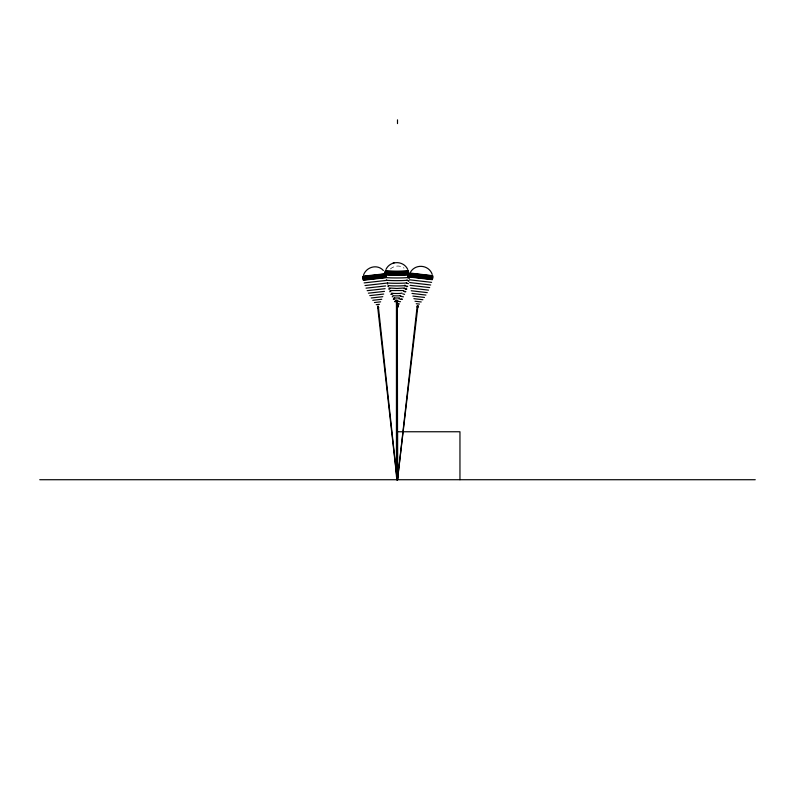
<?xml version="1.0" encoding="UTF-8"?>
<svg xmlns="http://www.w3.org/2000/svg" width="795" height="795" viewBox="0 0 795 795"><rect width="100%" height="100%" fill="white"/><g stroke="black" fill="none" stroke-linecap="round" stroke-linejoin="round"><path stroke-width="0.6" stroke-dasharray="3.98 2.98" d="M390.385 268.968C394.181 265.56 399.955 264.874 404.069 268.154"/><path stroke-width="1.19" d="M397.907 306.075L397.828 306.562M396.854 302.965C397.182 302.259 396.228 302.984 396.854 302.965L396.834 476.593M396.953 306.403L397.182 479.922L378.36 306.691L377.794 307.148L378.41 306.691L377.873 306.751M417.464 306.512L417.941 306.174L417.246 306.522L417.902 306.174L397.56 479.186M417.156 306.343L397.56 479.186M363.544 274.951C366.445 266.832 377.387 263.781 383.369 270.499M397.818 306.979L398.474 306.87M385.972 269.425C390.216 260.382 403.482 260.392 407.736 269.425M377.953 307.735L378.798 307.377L377.774 307.745M410.608 271.91C415.865 263.413 429.032 264.944 432.212 274.404M404.585 294.349L402.757 293.872M403.443 296.843L400.71 296.386M394.211 262.777L392.939 263.244M388.129 285.326C388.169 286.289 409.713 285.981 404.675 285.216M389.043 287.959L396.854 288.466L404.655 287.959M390.077 290.533L403.622 290.533M417.981 307.009L417.137 307.089L418.011 306.999M392.76 296.545L392.183 296.863M400.531 301.712L397.003 301.394M391.806 292.997C390.653 293.673 403.055 293.673 401.902 292.997M392.929 295.492C391.538 296.098 403.88 295.929 400.054 295.452M363.067 276.213L385.525 273.699M363.027 276.551L385.625 274.017M363.007 276.889L385.714 274.335M362.997 277.226L385.804 274.663M362.997 277.564L385.873 274.991M363.007 277.902L385.943 275.328M363.027 278.23L386.002 275.656M363.057 278.568L386.042 275.994M363.096 278.906L386.082 276.322M363.146 279.234L386.102 276.66M363.206 279.572L386.122 276.998M363.275 279.9L386.122 277.336M363.355 280.228L386.122 277.674M364.13 282.901L386.35 280.406M365.024 285.544L386.062 283.179M366.038 288.138L385.654 285.942M367.161 290.682L385.118 288.674M368.403 293.176L384.462 291.377M369.755 295.621L383.687 294.051M371.205 297.986L382.793 296.694M372.776 300.301L381.779 299.288M374.435 302.527L380.646 301.832M376.204 304.684L379.414 304.326M377.585 306.214L378.4 306.125M397.073 479.892L397.579 479.912L397.351 306.403M392.839 293.892L390.802 294.239L391.746 294.488M394.608 298.99L393.286 299.208L393.893 299.367M401.028 299.427L402.349 299.198L398.981 298.9M394.638 297.896L393.833 298.055L399.557 297.936M396.248 301.414L394.688 301.613L395.612 301.762M398.633 304.038C401.316 303.769 394.419 303.76 397.013 304.038M396.437 300.272L395.294 300.371L397.997 300.291M39.75 479.723L755.25 479.723M409.852 273.033L432.689 275.676M409.743 273.351L432.719 276.014M409.644 273.679L432.738 276.352M409.564 274.007L432.748 276.69M409.485 274.335L432.748 277.028M409.415 274.663L432.738 277.356M409.355 274.991L432.719 277.694M409.316 275.328L432.689 278.031M409.276 275.666L432.649 278.369M409.256 276.004L432.599 278.697M432.54 279.035L409.236 276.332A11.766 0.825 -0.1 0 0 407.964 276.163M432.46 279.363L409.236 276.67A11.766 0.825 -0.1 0 0 407.964 276.501M432.381 279.691L409.236 277.008A11.746 0.825 -0.1 0 0 407.944 276.829M409.385 279.79L431.596 282.364M409.663 282.563L430.691 284.998M410.071 285.326L429.678 287.591M410.588 288.058L428.535 290.135M411.234 290.771L427.293 292.62M412.009 293.444L425.931 295.054M412.893 296.088L424.47 297.429M413.897 298.682L422.9 299.725M415.01 301.235L421.221 301.951M416.242 303.73L419.452 304.107M417.256 305.538L418.061 305.628M377.675 307.029L397.063 479.892M459.957 479.723L459.957 431.755L397.5 431.755L397.5 479.723M397.5 119.846L397.5 123.603M396.437 302.875L396.437 476.593M407.08 279.969A10.583 0.537 0 0 1 396.854 280.635A10.583 0.537 0 0 1 386.628 279.969M408.133 271.473A11.677 0.586 0 0 1 396.854 272.208A11.677 0.586 0 0 1 385.575 271.473M408.083 271.135A11.627 0.586 0 0 1 396.854 271.88A11.627 0.586 0 0 1 385.625 271.135M408.213 273.152A11.766 0.596 0 0 1 398.384 273.887A11.766 0.596 0 0 1 385.088 273.301M408.203 273.48A11.746 0.596 0 0 1 398.384 274.225A11.746 0.596 0 0 1 385.098 273.639M408.163 271.801A11.716 0.596 0 0 1 396.854 272.546A11.716 0.596 0 0 1 385.535 271.801M408.421 270.956A11.567 0.586 0 0 1 395.344 271.532A11.567 0.586 0 0 1 385.684 270.807M408.223 272.814A11.766 0.596 0 0 1 398.384 273.559A11.766 0.596 0 0 1 385.088 272.963M408.103 274.494A11.647 0.586 0 0 1 396.854 275.229A11.647 0.586 0 0 1 385.605 274.494M406.384 282.662A9.868 0.497 0 0 1 396.854 283.288A9.868 0.497 0 0 1 387.324 282.662M408.213 272.476A11.756 0.596 0 0 1 398.384 273.222A11.756 0.596 0 0 1 385.098 272.625M408.193 272.138A11.736 0.596 0 0 1 396.854 272.884A11.736 0.596 0 0 1 385.515 272.138M407.646 277.236A11.18 0.566 0 0 1 396.854 277.952A11.18 0.566 0 0 1 386.052 277.236M408.143 274.156A11.696 0.596 0 0 1 396.854 274.901A11.696 0.596 0 0 1 385.555 274.156M408.183 273.818A11.726 0.596 0 0 1 396.854 274.563A11.726 0.596 0 0 1 385.525 273.818M407.954 270.479A11.498 0.586 0 0 1 396.854 271.204A11.498 0.586 0 0 1 385.754 270.479M387.582 283.924A10.583 0.735 -0.1 0 1 387.562 283.537M406.951 283.338A10.583 0.735 -0.1 0 1 408.382 283.706M407.875 274.822A11.677 0.815 -0.1 0 1 409.455 275.229M407.835 274.494A11.627 0.815 -0.1 0 1 409.405 274.891M404.178 288.595A9.033 0.636 -0.1 0 1 405.639 289.36M389.083 289.231A9.033 0.636 -0.1 0 1 389.967 288.754M407.915 275.149A11.716 0.815 -0.1 0 1 409.495 275.557M407.865 277.843A11.647 0.815 -0.1 0 1 409.435 278.25M404.764 285.902A9.868 0.686 -0.1 0 1 406.354 286.737M388.268 286.597A9.868 0.686 -0.1 0 1 388.258 286.24M407.954 275.825A11.756 0.825 -0.1 0 1 409.137 276.024M407.934 275.487A11.736 0.825 -0.1 0 1 409.117 275.686M407.457 280.595A11.18 0.785 -0.1 0 1 408.59 281.191M407.785 274.166A11.567 0.805 -0.1 0 1 409.346 274.563M407.726 273.838A11.498 0.805 -0.1 0 1 409.276 274.235M407.895 277.505A11.696 0.815 -0.1 0 1 409.077 277.703M403.502 291.258A8.079 0.566 -0.1 0 1 404.814 291.934M390.007 291.825A8.079 0.566 -0.1 0 1 390.802 291.397M407.924 277.167A11.726 0.815 -0.1 0 1 409.107 277.366M396.506 303.541L397.52 303.312L396.506 303.581M397.46 305.598L398.235 305.618L397.52 305.588M396.486 302.011L397.262 302.03L396.556 302.011"/></g></svg>
